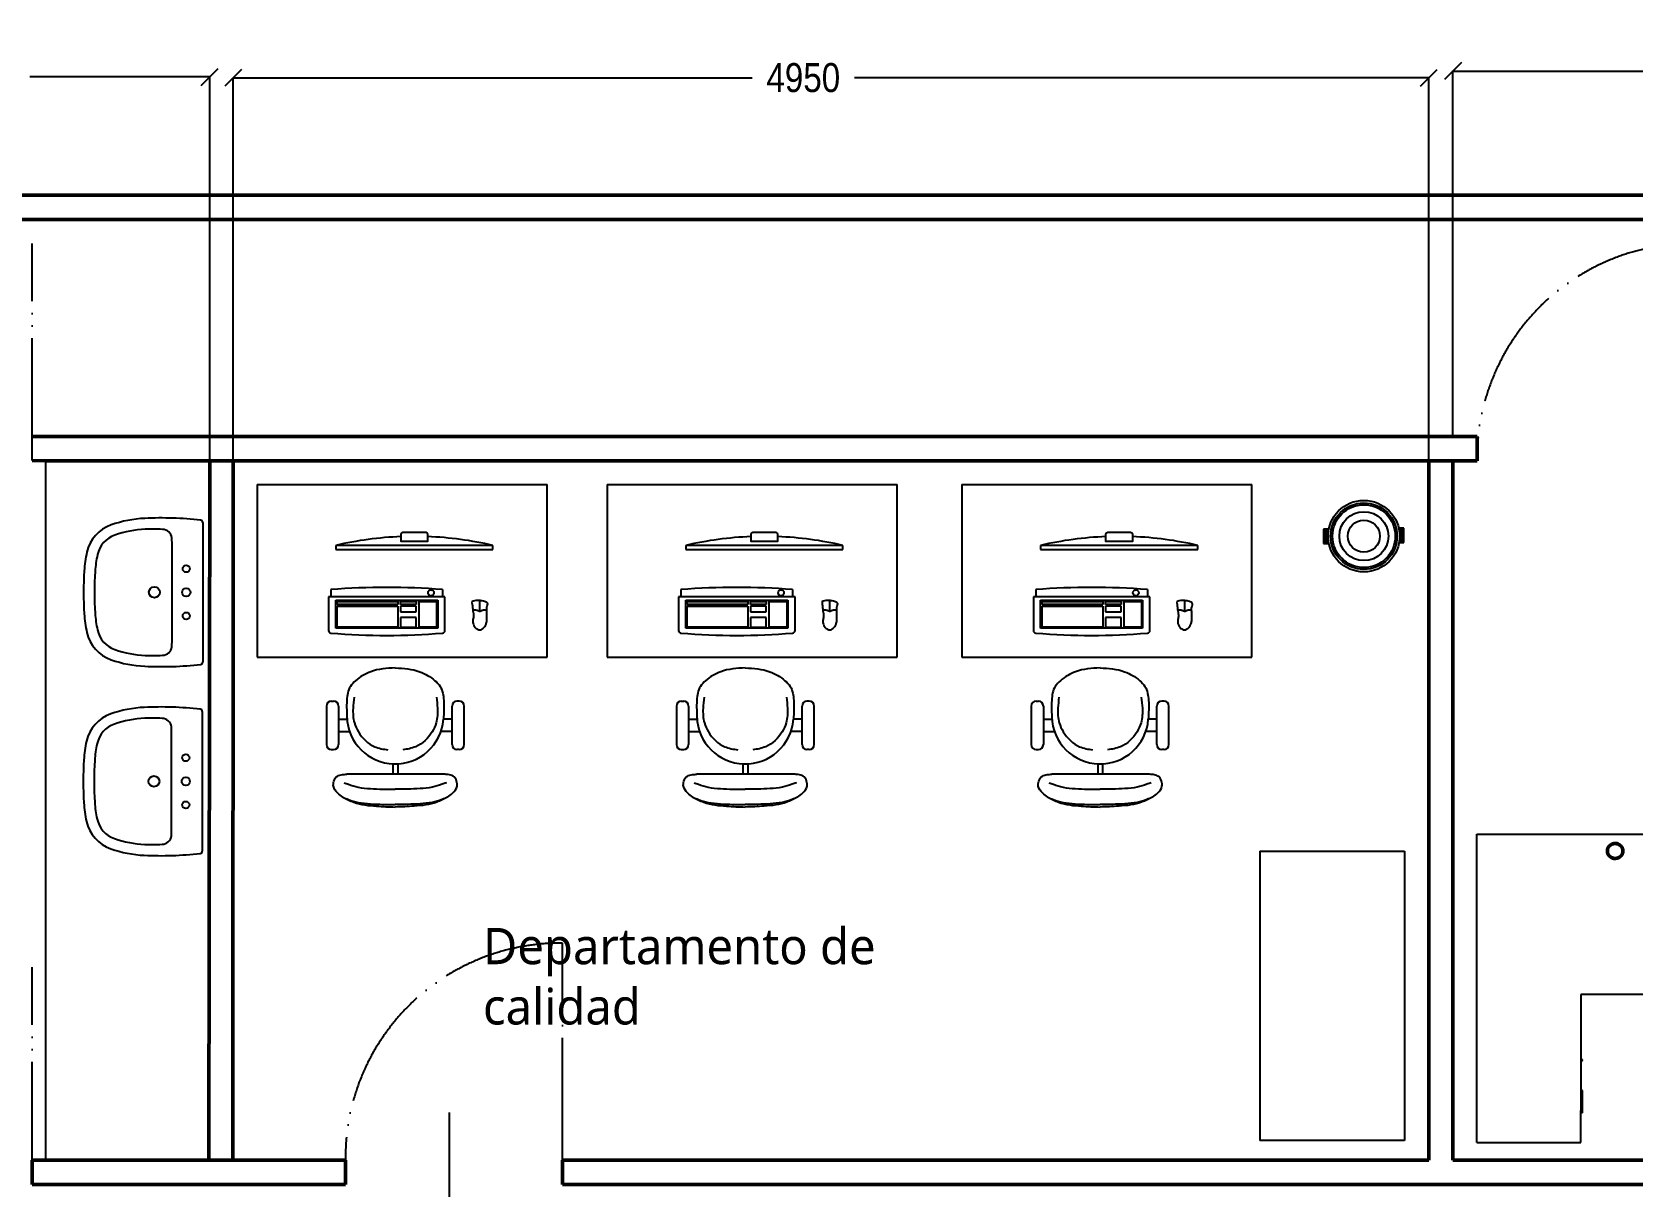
# Model space of a CAD drawing. Header units: millimetres. Extents: x 44692 to 100156, y -26273 to 14445.
# Drawn here: x 57370 to 64003, y -3963 to 824 of the extents above; entities that cross this region are included whole.
import ezdxf

# ---------------------------------------------------------------- set-up
doc = ezdxf.new("R2010")
doc.units = ezdxf.units.MM
doc.header["$LTSCALE"] = 100
doc.linetypes.add('DIVIDEX2', pattern=[6.604, 5.08, -0.508, 0, -0.508, 0, -0.508])
for name, color, linetype in [('Cotas secundarias', 41, 'Continuous'), ('Muebles', 112, 'Continuous'), ('Puertas', 43, 'DIVIDEX2'), ('rotulo', 211, 'Continuous')]:
    doc.layers.add(name, color=color, linetype=linetype)
doc.layers.add('Flujo calidad', color=7, linetype='Continuous', true_color=0xf01919)
doc.layers.add('Paredes', color=7, linetype='Continuous', lineweight=50)
doc.styles.add('OpenSans', font='OpenSans-Regular.ttf')
doc.styles.add('OpenSansCondensed-Light', font='OpenSansCondensed-Light.ttf')
doc.dimstyles.new('Cotas Mateo', dxfattribs={"dimtxt": 120, "dimasz": 70, "dimexe": 0.375, "dimexo": 0.125, "dimgap": 0.1, "dimtad": 1, "dimdec": 0, "dimzin": 12, "dimdsep": 46, "dimtxsty": 'OpenSansCondensed-Light', "dimblk": 'OBLIQUE', "dimcen": 2.5, "dimazin": 3, "dimtfac": 0.5, "dimtdec": 0, "dimtmove": 2, "dimatfit": 3, "dimarcsym": 0})
doc.dimstyles.new('Cotas Mateo 2', dxfattribs={"dimtxt": 300, "dimasz": 100, "dimexe": 0.375, "dimexo": 0.125, "dimgap": 0.1, "dimtad": 1, "dimzin": 12, "dimdsep": 46, "dimtxsty": 'OpenSansCondensed-Light', "dimblk": 'OBLIQUE', "dimcen": 2.5, "dimazin": 3, "dimtfac": 0.5, "dimtmove": 2, "dimatfit": 3, "dimarcsym": 0})

# ---------------------------------------------------------------- blocks, each defined once
blk = doc.blocks.new('_OBLIQUE')
at = {"color": 0, "linetype": 'ByBlock'}
blk.add_line((-0.5, -0.5), (0.5, 0.5), dxfattribs=at)
blk = doc.blocks.new('*D63')
at = {"layer": 'Cotas secundarias', "color": 0, "lineweight": -2, "transparency": 16777216}
for p, q in [((51869.6, 147.7), (51869.6, 1282.1)), ((51869.6, 1281.8), (62164.5, 1281.8)), ((72965.5, 1281.8), (63450.4, 1281.8)), ((72965.5, 147.7), (72965.5, 1282.1))]:
    blk.add_line(p, q, dxfattribs=at)
at = {"layer": 'Defpoints', "color": 0, "transparency": 16777216}
for p in [(72965.5, 1281.8), (51869.6, 147.6), (72965.5, 147.6)]:
    blk.add_point(p, dxfattribs=at)
at = {"layer": 'Cotas secundarias', "color": 0, "lineweight": -2, "transparency": 16777216, "xscale": 100, "yscale": 100, "zscale": 100, "rotation": 180}
blk.add_blockref('_OBLIQUE', (51869.6, 1281.8), dxfattribs=at)
at = {"layer": 'Cotas secundarias', "color": 0, "lineweight": -2, "transparency": 16777216, "xscale": 100, "yscale": 100, "zscale": 100}
blk.add_blockref('_OBLIQUE', (72965.5, 1281.8), dxfattribs=at)
at = {"layer": 'Cotas secundarias', "color": 0, "transparency": 16777216, "insert": (62807.4, 1281.8), "char_height": 300, "attachment_point": 5, "style": 'OpenSansCondensed-Light'}
blk.add_mtext('21065', dxfattribs=at)
blk = doc.blocks.new('*D65')
at = {"layer": 'Cotas secundarias', "color": 0, "lineweight": -2, "transparency": 16777216}
for p, q in [((63257.1, -852.3), (63257.1, 662.9)), ((63257.1, 662.5), (65682.6, 662.5)), ((68240.2, 662.5), (66105.6, 662.5)), ((68240.2, -852.3), (68240.2, 662.9))]:
    blk.add_line(p, q, dxfattribs=at)
at = {"layer": 'Defpoints', "color": 0, "transparency": 16777216}
for p in [(63257.1, 662.5), (63257.1, -852.4), (68240.2, -852.4)]:
    blk.add_point(p, dxfattribs=at)
at = {"layer": 'Cotas secundarias', "color": 0, "lineweight": -2, "transparency": 16777216, "xscale": 70, "yscale": 70, "zscale": 70, "rotation": 180}
blk.add_blockref('_OBLIQUE', (63257.1, 662.5), dxfattribs=at)
at = {"layer": 'Cotas secundarias', "color": 0, "lineweight": -2, "transparency": 16777216, "xscale": 70, "yscale": 70, "zscale": 70}
blk.add_blockref('_OBLIQUE', (68240.2, 662.5), dxfattribs=at)
at = {"layer": 'Cotas secundarias', "color": 0, "transparency": 16777216, "insert": (65894.1, 662.5), "char_height": 120, "attachment_point": 5, "style": 'OpenSansCondensed-Light'}
blk.add_mtext('4950', dxfattribs=at)
blk = doc.blocks.new('*D66')
at = {"layer": 'Cotas secundarias', "color": 0, "lineweight": -2, "transparency": 16777216}
for p, q in [((58203.1, -952.7), (58203.1, 635)), ((58203.1, 634.6), (60353.8, 634.6)), ((63157.1, 634.6), (60776.8, 634.6)), ((63157.1, -952.7), (63157.1, 635))]:
    blk.add_line(p, q, dxfattribs=at)
at = {"layer": 'Defpoints', "color": 0, "transparency": 16777216}
for p in [(63157.1, 634.6), (58203.1, -952.8), (63157.1, -952.8)]:
    blk.add_point(p, dxfattribs=at)
at = {"layer": 'Cotas secundarias', "color": 0, "lineweight": -2, "transparency": 16777216, "xscale": 70, "yscale": 70, "zscale": 70, "rotation": 180}
blk.add_blockref('_OBLIQUE', (58203.1, 634.6), dxfattribs=at)
at = {"layer": 'Cotas secundarias', "color": 0, "lineweight": -2, "transparency": 16777216, "xscale": 70, "yscale": 70, "zscale": 70}
blk.add_blockref('_OBLIQUE', (63157.1, 634.6), dxfattribs=at)
at = {"layer": 'Cotas secundarias', "color": 0, "transparency": 16777216, "insert": (60565.3, 634.6), "char_height": 120, "attachment_point": 5, "style": 'OpenSansCondensed-Light'}
blk.add_mtext('4950', dxfattribs=at)
blk = doc.blocks.new('*D67')
at = {"layer": 'Cotas secundarias', "color": 0, "lineweight": -2, "transparency": 16777216}
for p, q in [((56269.6, -952.6), (56269.6, 638.5)), ((56269.6, 638.1), (56960, 638.1)), ((58106.1, 638.1), (57360.2, 638.1)), ((58106.1, -952.6), (58106.1, 638.5))]:
    blk.add_line(p, q, dxfattribs=at)
at = {"layer": 'Defpoints', "color": 0, "transparency": 16777216}
for p in [(56269.6, 638.1), (56269.6, -952.7), (58106.1, -952.7)]:
    blk.add_point(p, dxfattribs=at)
at = {"layer": 'Cotas secundarias', "color": 0, "lineweight": -2, "transparency": 16777216, "xscale": 70, "yscale": 70, "zscale": 70, "rotation": 180}
blk.add_blockref('_OBLIQUE', (56269.6, 638.1), dxfattribs=at)
at = {"layer": 'Cotas secundarias', "color": 0, "lineweight": -2, "transparency": 16777216, "xscale": 70, "yscale": 70, "zscale": 70}
blk.add_blockref('_OBLIQUE', (58106.1, 638.1), dxfattribs=at)
at = {"layer": 'Cotas secundarias', "color": 0, "transparency": 16777216, "insert": (57160.1, 638.1), "char_height": 120, "attachment_point": 5, "style": 'OpenSansCondensed-Light'}
blk.add_mtext('1840', dxfattribs=at)

msp = doc.modelspace()

# ---------------------------------------------------------------- linework, layer by layer
msp.add_line((58203.215, -952.79), (58203.138, -952.79))
at = {"layer": 'Flujo calidad'}
msp.add_line((59098.703, -3655.216), (59098.703, -4369.534), dxfattribs=at)
at = {"layer": 'Muebles'}
for p, q in [((57425.196, -952.445), (57425.196, -3852.442)), ((58302.08, -1050.939), (58302.08, -1767.596)), ((58302.08, -1050.939), (59503.663, -1050.939)), ((59503.663, -1767.596), (59503.663, -1050.939)), ((59752.33, -1050.939), (59752.33, -1767.596)), ((59752.33, -1050.939), (60953.913, -1050.939)), ((60953.913, -1767.596), (60953.913, -1050.939)), ((61222.696, -1050.939), (61222.696, -1767.596)), ((61222.696, -1050.939), (62424.279, -1050.939)), ((62424.279, -1767.596), (62424.279, -1050.939)), ((58076.934, -1208.94), (58076.934, -1787.695)), ((62721.205, -1236.672), (62721.917, -1236.238)), ((62742.706, -1236.672), (62721.205, -1236.672)), ((62721.205, -1236.672), (62721.205, -1237.66)), ((62721.205, -1237.66), (62721.205, -1294.54)), ((62721.205, -1237.66), (62722.627, -1237.66)), ((62742.793, -1236.238), (62721.917, -1236.238)), ((62722.627, -1294.54), (62722.627, -1237.66)), ((62729.737, -1237.66), (62722.627, -1237.66)), ((62729.737, -1294.54), (62729.737, -1237.66)), ((62731.159, -1237.66), (62729.737, -1237.66)), ((62731.159, -1237.66), (62731.159, -1294.54)), ((62742.514, -1237.66), (62731.159, -1237.66)), ((63052.9, -1232.259), (63032.672, -1232.259)), ((63053.612, -1232.693), (63032.771, -1232.693)), ((63032.992, -1233.681), (63043.658, -1233.681)), ((63043.658, -1290.561), (63043.658, -1233.681)), ((63045.08, -1233.681), (63043.658, -1233.681)), ((63045.08, -1233.681), (63045.08, -1290.561)), ((63045.08, -1233.681), (63052.19, -1233.681)), ((63052.19, -1233.681), (63052.19, -1290.561)), ((63053.612, -1233.681), (63052.19, -1233.681)), ((63053.612, -1232.693), (63052.9, -1232.259)), ((63053.612, -1233.681), (63053.612, -1232.693)), ((63053.612, -1290.561), (63053.612, -1233.681)), ((57949.877, -1700.172), (57949.877, -1296.463)), ((58627.954, -1303.994), (58627.954, -1320.181)), ((59279.268, -1303.994), (58627.954, -1303.994)), ((58627.954, -1320.181), (59279.268, -1320.181)), ((59279.268, -1320.181), (59279.268, -1303.994)), ((60078.205, -1303.994), (60078.205, -1320.181)), ((60729.518, -1303.994), (60078.205, -1303.994)), ((60078.205, -1320.181), (60729.518, -1320.181)), ((60729.518, -1320.181), (60729.518, -1303.994)), ((61548.57, -1303.994), (61548.57, -1320.181)), ((62199.884, -1303.994), (61548.57, -1303.994)), ((61548.57, -1320.181), (62199.884, -1320.181)), ((62199.884, -1320.181), (62199.884, -1303.994)), ((62721.205, -1294.54), (62721.205, -1295.528)), ((62721.205, -1294.54), (62722.627, -1294.54)), ((62721.205, -1295.528), (62721.917, -1295.962)), ((62721.205, -1295.528), (62742.957, -1295.528)), ((62721.917, -1295.962), (62743.048, -1295.962)), ((62729.737, -1294.54), (62722.627, -1294.54)), ((62729.737, -1294.54), (62731.159, -1294.54)), ((62742.756, -1294.54), (62731.159, -1294.54)), ((63034.054, -1291.983), (63052.9, -1291.983)), ((63034.132, -1291.549), (63053.612, -1291.549)), ((63034.305, -1290.561), (63045.08, -1290.561)), ((63043.658, -1290.561), (63045.08, -1290.561)), ((63045.08, -1290.561), (63052.19, -1290.561)), ((63052.19, -1290.561), (63053.612, -1290.561)), ((63053.612, -1291.549), (63052.9, -1291.983)), ((63053.612, -1291.549), (63053.612, -1290.561)), ((58598.113, -1516.974), (58598.113, -1656.926)), ((59080.749, -1516.974), (58598.113, -1516.974)), ((58608.126, -1486.934), (58608.126, -1516.974)), ((59070.736, -1486.934), (59070.736, -1516.974)), ((59080.749, -1656.926), (59080.749, -1516.974)), ((60048.364, -1516.974), (60048.364, -1656.926)), ((60531, -1516.974), (60048.364, -1516.974)), ((60058.377, -1486.934), (60058.377, -1516.974)), ((60520.986, -1486.934), (60520.986, -1516.974)), ((60531, -1656.926), (60531, -1516.974)), ((61518.729, -1516.974), (61518.729, -1656.926)), ((62001.365, -1516.974), (61518.729, -1516.974)), ((61528.742, -1486.934), (61528.742, -1516.974)), ((61991.352, -1486.934), (61991.352, -1516.974)), ((62001.365, -1656.926), (62001.365, -1516.974)), ((58628.153, -1646.913), (58628.153, -1530.978)), ((58628.153, -1530.978), (59050.709, -1530.978)), ((58633.802, -1548.53), (58633.802, -1535.821)), ((58633.802, -1535.821), (58885.8, -1535.821)), ((58885.8, -1548.53), (58633.802, -1548.53)), ((58633.802, -1643.01), (58633.802, -1555.848)), ((58633.802, -1555.848), (58885.8, -1555.848)), ((58885.8, -1535.821), (58885.8, -1548.53)), ((58885.8, -1555.848), (58885.8, -1643.01)), ((58896.633, -1548.53), (58896.633, -1535.821)), ((58896.633, -1535.821), (58961.717, -1535.821)), ((58961.717, -1548.53), (58896.633, -1548.53)), ((58896.633, -1555.848), (58896.633, -1579.306)), ((58961.717, -1555.848), (58896.633, -1555.848)), ((58896.633, -1579.306), (58961.717, -1579.306)), ((58961.717, -1535.821), (58961.717, -1548.53)), ((58961.717, -1579.306), (58961.717, -1555.848)), ((58974.195, -1643.01), (58974.195, -1535.821)), ((58974.195, -1535.821), (59046.207, -1535.821)), ((59046.207, -1535.821), (59046.207, -1643.01)), ((59050.709, -1530.978), (59050.709, -1646.913)), ((59224.021, -1532.855), (59224.021, -1577.7)), ((60078.403, -1646.913), (60078.403, -1530.978)), ((60078.403, -1530.978), (60500.96, -1530.978)), ((60084.053, -1548.53), (60084.053, -1535.821)), ((60084.053, -1535.821), (60336.05, -1535.821)), ((60336.05, -1548.53), (60084.053, -1548.53)), ((60084.053, -1643.01), (60084.053, -1555.848)), ((60084.053, -1555.848), (60336.05, -1555.848)), ((60336.05, -1535.821), (60336.05, -1548.53)), ((60336.05, -1555.848), (60336.05, -1643.01)), ((60346.883, -1548.53), (60346.883, -1535.821)), ((60346.883, -1535.821), (60411.968, -1535.821)), ((60411.968, -1548.53), (60346.883, -1548.53)), ((60346.883, -1555.848), (60346.883, -1579.306)), ((60411.968, -1555.848), (60346.883, -1555.848)), ((60346.883, -1579.306), (60411.968, -1579.306)), ((60411.968, -1535.821), (60411.968, -1548.53)), ((60411.968, -1579.306), (60411.968, -1555.848)), ((60424.445, -1643.01), (60424.445, -1535.821)), ((60424.445, -1535.821), (60496.457, -1535.821)), ((60496.457, -1535.821), (60496.457, -1643.01)), ((60500.96, -1530.978), (60500.96, -1646.913)), ((60674.271, -1532.855), (60674.271, -1577.7)), ((61548.769, -1646.913), (61548.769, -1530.978)), ((61548.769, -1530.978), (61971.326, -1530.978)), ((61554.418, -1548.53), (61554.418, -1535.821)), ((61554.418, -1535.821), (61806.416, -1535.821)), ((61806.416, -1548.53), (61554.418, -1548.53)), ((61554.418, -1643.01), (61554.418, -1555.848)), ((61554.418, -1555.848), (61806.416, -1555.848)), ((61806.416, -1535.821), (61806.416, -1548.53)), ((61806.416, -1555.848), (61806.416, -1643.01)), ((61817.249, -1548.53), (61817.249, -1535.821)), ((61817.249, -1535.821), (61882.333, -1535.821)), ((61882.333, -1548.53), (61817.249, -1548.53)), ((61817.249, -1555.848), (61817.249, -1579.306)), ((61882.333, -1555.848), (61817.249, -1555.848)), ((61817.249, -1579.306), (61882.333, -1579.306)), ((61882.333, -1535.821), (61882.333, -1548.53)), ((61882.333, -1579.306), (61882.333, -1555.848)), ((61894.811, -1643.01), (61894.811, -1535.821)), ((61894.811, -1535.821), (61966.823, -1535.821)), ((61966.823, -1535.821), (61966.823, -1643.01)), ((61971.326, -1530.978), (61971.326, -1646.913)), ((62144.637, -1532.855), (62144.637, -1577.7)), ((59050.709, -1646.913), (58628.153, -1646.913)), ((58885.8, -1643.01), (58633.802, -1643.01)), ((58896.633, -1602.972), (58896.633, -1643.01)), ((58961.717, -1602.972), (58896.633, -1602.972)), ((58896.633, -1643.01), (58961.717, -1643.01)), ((58961.717, -1643.01), (58961.717, -1602.972)), ((59046.207, -1643.01), (58974.195, -1643.01)), ((60500.96, -1646.913), (60078.403, -1646.913)), ((60336.05, -1643.01), (60084.053, -1643.01)), ((60346.883, -1602.972), (60346.883, -1643.01)), ((60411.968, -1602.972), (60346.883, -1602.972)), ((60346.883, -1643.01), (60411.968, -1643.01)), ((60411.968, -1643.01), (60411.968, -1602.972)), ((60496.457, -1643.01), (60424.445, -1643.01)), ((61971.326, -1646.913), (61548.769, -1646.913)), ((61806.416, -1643.01), (61554.418, -1643.01)), ((61817.249, -1602.972), (61817.249, -1643.01)), ((61882.333, -1602.972), (61817.249, -1602.972)), ((61817.249, -1643.01), (61882.333, -1643.01)), ((61882.333, -1643.01), (61882.333, -1602.972)), ((61966.823, -1643.01), (61894.811, -1643.01)), ((58302.08, -1767.596), (59503.663, -1767.596)), ((59752.33, -1767.596), (60953.913, -1767.596)), ((61222.696, -1767.596), (62424.279, -1767.596)), ((58589.371, -1969.535), (58589.371, -2129.746)), ((58609.398, -1949.509), (58619.411, -1949.509)), ((58639.437, -1969.535), (58639.437, -2129.746)), ((59109.802, -2129.746), (59109.802, -1969.535)), ((59139.842, -1949.509), (59129.829, -1949.509)), ((59159.868, -2129.746), (59159.868, -1969.535)), ((60039.622, -1969.535), (60039.622, -2129.746)), ((60059.648, -1949.509), (60069.661, -1949.509)), ((60089.688, -1969.535), (60089.688, -2129.746)), ((60560.053, -2129.746), (60560.053, -1969.535)), ((60590.093, -1949.509), (60580.079, -1949.509)), ((60610.119, -2129.746), (60610.119, -1969.535)), ((61509.987, -1969.535), (61509.987, -2129.746)), ((61530.014, -1949.509), (61540.027, -1949.509)), ((61560.053, -1969.535), (61560.053, -2129.746)), ((62030.419, -2129.746), (62030.419, -1969.535)), ((62060.458, -1949.509), (62050.445, -1949.509)), ((62080.484, -2129.746), (62080.484, -1969.535)), ((58075.18, -1992.435), (58075.18, -2571.191)), ((58639.437, -2024.608), (58674.93, -2024.608)), ((59109.802, -2024.608), (59074.31, -2024.608)), ((60089.688, -2024.608), (60125.18, -2024.608)), ((60560.053, -2024.608), (60524.561, -2024.608)), ((61560.053, -2024.608), (61595.546, -2024.608)), ((62030.419, -2024.608), (61994.926, -2024.608)), ((57948.124, -2483.667), (57948.124, -2079.959)), ((58639.437, -2074.674), (58685.272, -2074.674)), ((59109.802, -2074.674), (59063.968, -2074.674)), ((60089.688, -2074.674), (60135.522, -2074.674)), ((60560.053, -2074.674), (60514.218, -2074.674)), ((61560.053, -2074.674), (61605.888, -2074.674)), ((62030.419, -2074.674), (61984.584, -2074.674)), ((58609.398, -2149.773), (58619.411, -2149.773)), ((59139.842, -2149.773), (59129.829, -2149.773)), ((60059.648, -2149.773), (60069.661, -2149.773)), ((60590.093, -2149.773), (60580.079, -2149.773)), ((61530.014, -2149.773), (61540.027, -2149.773)), ((62060.458, -2149.773), (62050.445, -2149.773)), ((59074.884, -2252.134), (58674.356, -2252.134)), ((58864.607, -2209.473), (58864.607, -2252.134)), ((58884.633, -2209.473), (58884.633, -2252.134)), ((60525.134, -2252.134), (60124.607, -2252.134)), ((60314.857, -2209.473), (60314.857, -2252.134)), ((60334.884, -2209.473), (60334.884, -2252.134)), ((61995.5, -2252.134), (61594.972, -2252.134)), ((61785.223, -2209.473), (61785.223, -2252.134)), ((61805.249, -2209.473), (61805.249, -2252.134)), ((63355.729, -2500.862), (64745.29, -2500.862)), ((63355.729, -3779.114), (63355.729, -2500.862)), ((62457.067, -2571.036), (62457.067, -3771.036)), ((62457.067, -2571.036), (63057.067, -2571.036)), ((63057.067, -2571.036), (63057.067, -3771.036)), ((64068.3, -3165.899), (63787.571, -3165.899)), ((63787.571, -3165.899), (63787.571, -3435.601)), ((63787.571, -3435.601), (63789.678, -3435.601)), ((63787.571, -3435.601), (63787.571, -3439.056)), ((63787.571, -3439.056), (63789.14, -3439.056)), ((63787.571, -3439.056), (63787.571, -3571.91)), ((63788.842, -3437.038), (63788.754, -3437.709)), ((63788.754, -3437.709), (63788.842, -3438.379)), ((63789.101, -3436.413), (63788.842, -3437.038)), ((63788.842, -3438.379), (63789.101, -3439.004)), ((63789.512, -3435.876), (63789.101, -3436.413)), ((63789.101, -3439.004), (63789.14, -3439.056)), ((63789.14, -3439.056), (63789.512, -3439.541)), ((63789.678, -3435.749), (63789.512, -3435.876)), ((63789.512, -3439.541), (63790.049, -3439.953)), ((63790.049, -3435.465), (63789.678, -3435.749)), ((63789.678, -3435.601), (63789.678, -3435.749)), ((63790.674, -3435.206), (63790.049, -3435.465)), ((63790.049, -3439.953), (63790.674, -3440.211)), ((63791.345, -3435.118), (63790.674, -3435.206)), ((63790.674, -3440.211), (63791.345, -3440.3)), ((63792.015, -3435.206), (63791.345, -3435.118)), ((63791.345, -3440.3), (63792.015, -3440.211)), ((63792.64, -3435.465), (63792.015, -3435.206)), ((63792.015, -3440.211), (63792.64, -3439.953)), ((63793.177, -3435.876), (63792.64, -3435.465)), ((63792.64, -3439.953), (63793.177, -3439.541)), ((63793.588, -3436.413), (63793.177, -3435.876)), ((63793.177, -3439.541), (63793.588, -3439.004)), ((63793.847, -3437.038), (63793.588, -3436.413)), ((63793.588, -3439.004), (63793.847, -3438.379)), ((63793.936, -3437.709), (63793.847, -3437.038)), ((63793.847, -3438.379), (63793.936, -3437.709)), ((63787.571, -3571.91), (63788.754, -3571.91)), ((63787.571, -3571.91), (63787.571, -3575.365)), ((63787.571, -3575.365), (63788.754, -3575.365)), ((63787.571, -3575.365), (63787.571, -3643.534)), ((63788.754, -3571.91), (63788.754, -3563.526)), ((63793.936, -3563.526), (63788.754, -3563.526)), ((63788.754, -3571.969), (63788.754, -3571.91)), ((63788.754, -3571.91), (63789.101, -3571.91)), ((63788.754, -3575.365), (63788.754, -3575.306)), ((63788.754, -3575.365), (63789.101, -3575.365)), ((63788.754, -3643.534), (63788.754, -3575.365)), ((63789.678, -3572.976), (63789.678, -3574.3)), ((63793.936, -3655.94), (63793.936, -3563.526)), ((63787.571, -3643.534), (63788.754, -3643.534)), ((63787.571, -3643.534), (63787.571, -3646.988)), ((63787.571, -3646.988), (63788.754, -3646.988)), ((63787.571, -3779.114), (63787.571, -3646.988)), ((63788.754, -3643.765), (63788.754, -3643.534)), ((63788.754, -3643.534), (63789.101, -3643.534)), ((63788.754, -3655.94), (63788.754, -3646.988)), ((63788.754, -3646.988), (63789.101, -3646.988)), ((63789.678, -3644.599), (63789.678, -3645.923)), ((63793.936, -3655.94), (63788.754, -3655.94)), ((63057.067, -3771.036), (62457.067, -3771.036)), ((63355.729, -3779.114), (63787.571, -3779.114))]:
    msp.add_line(p, q, dxfattribs=at)
for points in [[(58906.461, -1249.632), (59000.761, -1249.632, -0.41421356), (59008.394, -1257.266), (59008.394, -1287.915), (58898.828, -1287.915), (58898.828, -1257.266, -0.41421356)], [(60356.711, -1249.632), (60451.012, -1249.632, -0.41421356), (60458.645, -1257.266), (60458.645, -1287.915), (60349.078, -1287.915), (60349.078, -1257.266, -0.41421356)], [(61827.077, -1249.632), (61921.377, -1249.632, -0.41421356), (61929.01, -1257.266), (61929.01, -1287.915), (61819.444, -1287.915), (61819.444, -1257.266, -0.41421356)]]:
    msp.add_lwpolyline(points, format="xyb", close=True, dxfattribs=at)
for points in [[(63921.128, -2605.024), (63918.104, -2603.831), (63915.493, -2602.685), (63913.246, -2601.583), (63911.319, -2600.519), (63909.663, -2599.488), (63908.232, -2598.486), (63906.979, -2597.508), (63905.857, -2596.549), (63904.826, -2595.605), (63903.874, -2594.671), (63902.993, -2593.743), (63902.176, -2592.817), (63901.418, -2591.888), (63900.712, -2590.951), (63900.05, -2590.004), (63899.428, -2589.041), (63898.838, -2588.058), (63898.281, -2587.057), (63897.757, -2586.039), (63897.267, -2585.003), (63896.81, -2583.952), (63896.388, -2582.887), (63896.001, -2581.809), (63895.65, -2580.719), (63895.335, -2579.617), (63895.056, -2578.506), (63894.813, -2577.387), (63894.607, -2576.26), (63894.438, -2575.127), (63894.307, -2573.989), (63894.212, -2572.847), (63894.155, -2571.703), (63894.135, -2570.557), (63894.154, -2569.412), (63894.209, -2568.268), (63894.302, -2567.126), (63894.432, -2565.987), (63894.599, -2564.854), (63894.803, -2563.727), (63895.044, -2562.607), (63895.322, -2561.495), (63895.636, -2560.394), (63895.986, -2559.303), (63896.371, -2558.224), (63896.791, -2557.158), (63897.246, -2556.107), (63897.735, -2555.071), (63898.258, -2554.051), (63898.813, -2553.05), (63899.402, -2552.067), (63900.022, -2551.103), (63900.673, -2550.161), (63901.355, -2549.24), (63902.067, -2548.342), (63902.807, -2547.468), (63903.576, -2546.619), (63904.372, -2545.795), (63905.195, -2544.998), (63906.043, -2544.228), (63906.916, -2543.486), (63907.813, -2542.773), (63908.732, -2542.09), (63909.674, -2541.438), (63910.636, -2540.816), (63911.62, -2540.226), (63912.631, -2539.667), (63913.678, -2539.139), (63914.768, -2538.639), (63915.91, -2538.168), (63917.11, -2537.723), (63918.377, -2537.305), (63919.718, -2536.912), (63921.147, -2536.547), (63922.703, -2536.221), (63924.43, -2535.953), (63926.37, -2535.759), (63928.57, -2535.654), (63931.072, -2535.655), (63933.921, -2535.778), (63937.161, -2536.041)], [(63937.161, -2536.041), (63940.184, -2537.234), (63942.796, -2538.38), (63945.042, -2539.482), (63946.97, -2540.546), (63948.626, -2541.577), (63950.057, -2542.579), (63951.31, -2543.557), (63952.431, -2544.516), (63953.462, -2545.46), (63954.414, -2546.394), (63955.296, -2547.322), (63956.112, -2548.248), (63956.87, -2549.177), (63957.577, -2550.114), (63958.238, -2551.061), (63958.861, -2552.024), (63959.45, -2553.007), (63960.007, -2554.008), (63960.531, -2555.026), (63961.022, -2556.062), (63961.478, -2557.113), (63961.9, -2558.178), (63962.287, -2559.256), (63962.638, -2560.346), (63962.954, -2561.448), (63963.233, -2562.559), (63963.475, -2563.678), (63963.681, -2564.805), (63963.85, -2565.938), (63963.982, -2567.076), (63964.076, -2568.218), (63964.133, -2569.362), (63964.153, -2570.508), (63964.135, -2571.653), (63964.079, -2572.797), (63963.986, -2573.939), (63963.856, -2575.078), (63963.689, -2576.211), (63963.485, -2577.338), (63963.244, -2578.458), (63962.966, -2579.57), (63962.653, -2580.671), (63962.303, -2581.762), (63961.917, -2582.841), (63961.497, -2583.907), (63961.042, -2584.958), (63960.554, -2585.994), (63960.031, -2587.014), (63959.475, -2588.015), (63958.887, -2588.998), (63958.266, -2589.962), (63957.615, -2590.904), (63956.933, -2591.825), (63956.222, -2592.723), (63955.481, -2593.597), (63954.713, -2594.446), (63953.917, -2595.27), (63953.094, -2596.067), (63952.245, -2596.837), (63951.372, -2597.579), (63950.476, -2598.292), (63949.556, -2598.975), (63948.615, -2599.627), (63947.652, -2600.249), (63946.669, -2600.839), (63945.657, -2601.398), (63944.61, -2601.926), (63943.52, -2602.426), (63942.379, -2602.897), (63941.178, -2603.342), (63939.912, -2603.76), (63938.57, -2604.153), (63937.141, -2604.518), (63935.585, -2604.844), (63933.859, -2605.112), (63931.918, -2605.306), (63929.719, -2605.411), (63927.216, -2605.41), (63924.367, -2605.287), (63921.128, -2605.024)]]:
    msp.add_lwpolyline(points, dxfattribs=at)
msp.add_lwpolyline([(63928.205, -2542.457), (63929.124, -2542.442), (63930.043, -2542.456), (63930.962, -2542.501), (63931.878, -2542.575), (63932.791, -2542.68), (63933.7, -2542.814), (63934.605, -2542.978), (63935.504, -2543.171), (63936.395, -2543.394), (63937.279, -2543.646), (63938.155, -2543.926), (63939.021, -2544.235), (63939.876, -2544.573), (63940.719, -2544.938), (63941.551, -2545.33), (63942.369, -2545.749), (63943.172, -2546.195), (63943.961, -2546.667), (63944.734, -2547.165), (63945.49, -2547.688), (63946.229, -2548.235), (63946.949, -2548.806), (63947.651, -2549.4), (63948.332, -2550.016), (63948.993, -2550.655), (63949.633, -2551.315), (63950.251, -2551.996), (63950.846, -2552.697), (63951.418, -2553.416), (63951.966, -2554.154), (63952.49, -2554.91), (63952.989, -2555.682), (63953.462, -2556.47), (63953.909, -2557.273), (63954.329, -2558.091), (63954.723, -2558.921), (63955.089, -2559.764), (63955.427, -2560.619), (63955.738, -2561.484), (63956.02, -2562.359), (63956.273, -2563.243), (63956.496, -2564.134), (63956.691, -2565.033), (63956.856, -2565.937), (63956.992, -2566.846), (63957.098, -2567.759), (63957.174, -2568.675), (63957.219, -2569.594), (63957.235, -2570.513), (63957.22, -2571.432), (63957.176, -2572.35), (63957.101, -2573.266), (63956.997, -2574.179), (63956.863, -2575.089), (63956.699, -2575.993), (63956.506, -2576.892), (63956.283, -2577.784), (63956.031, -2578.668), (63955.75, -2579.543), (63955.441, -2580.409), (63955.104, -2581.264), (63954.739, -2582.108), (63954.347, -2582.939), (63953.927, -2583.757), (63953.481, -2584.561), (63953.009, -2585.349), (63952.512, -2586.122), (63951.989, -2586.878), (63951.442, -2587.617), (63950.871, -2588.338), (63950.277, -2589.039), (63949.66, -2589.721), (63949.021, -2590.382), (63948.361, -2591.021), (63947.68, -2591.639), (63946.98, -2592.234), (63946.26, -2592.806), (63945.522, -2593.354), (63944.767, -2593.878), (63943.995, -2594.377), (63943.207, -2594.85), (63942.404, -2595.297), (63941.586, -2595.717), (63940.755, -2596.111), (63939.912, -2596.477), (63939.058, -2596.816), (63938.192, -2597.126), (63937.318, -2597.408), (63936.434, -2597.661), (63935.542, -2597.885), (63934.644, -2598.079), (63933.74, -2598.245), (63932.83, -2598.38), (63931.917, -2598.486), (63931.001, -2598.562), (63930.083, -2598.608), (63929.164, -2598.623), (63928.245, -2598.609), (63927.327, -2598.564), (63926.411, -2598.49), (63925.497, -2598.385), (63924.588, -2598.251), (63923.683, -2598.087), (63922.785, -2597.894), (63921.893, -2597.671), (63921.009, -2597.419), (63920.134, -2597.139), (63919.268, -2596.83), (63918.413, -2596.492), (63917.569, -2596.127), (63916.738, -2595.735), (63915.92, -2595.316), (63915.116, -2594.87), (63914.327, -2594.398), (63913.554, -2593.9), (63912.798, -2593.377), (63912.06, -2592.83), (63911.339, -2592.259), (63910.638, -2591.665), (63909.956, -2591.049), (63909.295, -2590.41), (63908.655, -2589.75), (63908.038, -2589.069), (63907.443, -2588.368), (63906.871, -2587.649), (63906.322, -2586.911), (63905.799, -2586.155), (63905.3, -2585.383), (63904.827, -2584.595), (63904.38, -2583.792), (63903.959, -2582.974), (63903.566, -2582.144), (63903.2, -2581.301), (63902.861, -2580.446), (63902.551, -2579.581), (63902.269, -2578.706), (63902.016, -2577.822), (63901.792, -2576.931), (63901.597, -2576.032), (63901.432, -2575.128), (63901.297, -2574.219), (63901.191, -2573.306), (63901.115, -2572.389), (63901.069, -2571.471), (63901.053, -2570.552), (63901.068, -2569.633), (63901.113, -2568.715), (63901.187, -2567.799), (63901.291, -2566.886), (63901.426, -2565.976), (63901.589, -2565.072), (63901.783, -2564.173), (63902.006, -2563.281), (63902.257, -2562.397), (63902.538, -2561.522), (63902.847, -2560.656), (63903.184, -2559.801), (63903.549, -2558.957), (63903.942, -2558.126), (63904.361, -2557.308), (63904.807, -2556.504), (63905.279, -2555.716), (63905.777, -2554.943), (63906.299, -2554.187), (63906.846, -2553.448), (63907.417, -2552.727), (63908.011, -2552.026), (63908.628, -2551.344), (63909.267, -2550.683), (63909.927, -2550.044), (63910.608, -2549.426), (63911.308, -2548.831), (63912.028, -2548.259), (63912.766, -2547.711), (63913.521, -2547.187), (63914.294, -2546.688), (63915.082, -2546.215), (63915.885, -2545.768), (63916.702, -2545.348), (63917.533, -2544.954), (63918.376, -2544.588), (63919.231, -2544.249), (63920.096, -2543.939), (63920.971, -2543.657), (63921.855, -2543.404), (63922.746, -2543.18), (63923.645, -2542.986), (63924.549, -2542.82), (63925.458, -2542.685), (63926.371, -2542.579), (63927.287, -2542.503)], close=True, dxfattribs=at)
for centre, radius in [((62888.161, -1265.48), 148.28), ((62888.161, -1265.48), 137.813), ((62888.161, -1265.48), 129.948), ((62888.161, -1265.48), 101.508), ((62888.161, -1265.48), 66.656), ((58008.519, -1400.582), 14.66), ((57876.575, -1498.317), 22.479), ((58008.519, -1498.317), 17.104), ((59022.888, -1500.288), 12.174), ((60473.139, -1500.288), 12.174), ((61943.504, -1500.288), 12.174), ((58008.519, -1596.053), 14.66), ((58006.765, -2184.077), 14.66), ((57874.822, -2281.813), 22.479), ((58006.765, -2281.813), 17.104), ((58006.765, -2379.549), 14.66)]:
    msp.add_circle(centre, radius, dxfattribs=at)
for centre, radius, start, end in [((57859.572, -1679.923), 488.679, 92.6930361, 109.3406203), ((57905.493, -2656.202), 1466.037, 83.6261614, 92.6930361), ((57749.519, -1366.374), 156.377, 109.34062, 167.4428702), ((57859.572, -1679.923), 443.721, 92.6930361, 109.3406203), ((57860.995, -2657.597), 1421.079, 88.0233762, 90.8979986), ((57909.805, -1276.457), 39.094, 5.5937168, 89.6994569), ((58067.16, -1208.94), 9.774, 0, 83.6261614), ((57749.519, -1366.374), 111.419, 109.34062, 167.4428702), ((57705.538, -1296.463), 244.34, 0.0000002, 5.5937168), ((58953.611, -2691.723), 1425.428, 92.202588, 103.2065658), ((58953.611, -2691.723), 1425.428, 76.7934342, 87.797412), ((60403.861, -2691.723), 1425.428, 92.202588, 103.2065658), ((60403.861, -2691.723), 1425.428, 76.7934342, 87.797412), ((61874.227, -2691.723), 1425.428, 92.202588, 103.2065658), ((61874.227, -2691.723), 1425.428, 76.7934342, 87.797412), ((58073.872, -1438.621), 488.679, 167.4428702, 176.4982177), ((58073.872, -1438.621), 443.721, 167.4428702, 176.4982177), ((59049.405, -1498.317), 1466.037, 176.4982177, 183.5017823), ((59049.405, -1498.317), 1421.079, 176.4982177, 183.5017823), ((58839.431, -4495.654), 3017.598, 85.6038543, 94.3961457), ((60289.682, -4495.654), 3017.598, 85.6038543, 94.3961457), ((61760.047, -4495.654), 3017.598, 85.6038543, 94.3961457), ((58073.872, -1558.014), 488.679, 183.5017823, 192.5571298), ((58073.872, -1558.014), 443.721, 183.5017823, 192.5571298), ((57749.519, -1630.261), 111.419, 192.5571298, 250.65938), ((58608.126, -1656.926), 10.013, 180, 270), ((59070.736, -1656.926), 10.013, 270, 0), ((60058.377, -1656.926), 10.013, 180, 270), ((60520.986, -1656.926), 10.013, 270, 0), ((61528.742, -1656.926), 10.013, 180, 270), ((61991.352, -1656.926), 10.013, 270, 0), ((57749.519, -1630.261), 156.377, 192.5571298, 250.65938), ((57909.805, -1720.178), 39.094, 270.3005431, 354.4062832), ((57705.538, -1700.172), 244.34, 354.4062832, 359.9999998), ((58839.431, 1053.896), 2730.65, 265.140832, 274.859168), ((60289.682, 1053.896), 2730.65, 265.140832, 274.859168), ((61760.047, 1053.896), 2730.65, 265.140832, 274.859168), ((57859.572, -1316.712), 488.679, 250.6593797, 267.3069639), ((57859.572, -1316.712), 443.721, 250.6593797, 267.3069639), ((57860.995, -339.038), 1421.079, 269.1020014, 271.9766238), ((58067.16, -1787.695), 9.774, 276.3738386, 0), ((57905.493, -340.433), 1466.037, 267.3069639, 276.3738386), ((57857.818, -2463.418), 488.679, 92.6930361, 109.3406203), ((57903.739, -3439.697), 1466.037, 83.6261614, 92.6930361), ((58065.407, -1992.435), 9.774, 0, 83.6261614), ((58609.398, -1969.535), 20.026, 90, 180), ((58619.411, -1969.535), 20.026, 360, 90), ((59129.829, -1969.535), 20.026, 90, 180), ((59139.842, -1969.535), 20.026, 0, 90), ((60059.648, -1969.535), 20.026, 90, 180), ((60069.661, -1969.535), 20.026, 360, 90), ((60580.079, -1969.535), 20.026, 90, 180), ((60590.093, -1969.535), 20.026, 0, 90), ((61530.014, -1969.535), 20.026, 90, 180), ((61540.027, -1969.535), 20.026, 360, 90), ((62050.445, -1969.535), 20.026, 90, 180), ((62060.458, -1969.535), 20.026, 0, 90), ((57747.765, -2149.869), 156.377, 109.34062, 167.4428702), ((57747.765, -2149.869), 111.419, 109.34062, 167.4428702), ((57857.818, -2463.418), 443.721, 92.6930361, 109.3406203), ((57859.242, -3441.092), 1421.079, 88.0233762, 90.8979986), ((57908.052, -2059.952), 39.094, 5.5937168, 89.6994569), ((57703.784, -2079.959), 244.34, 0.0000002, 5.5937168), ((58874.62, -2009.459), 200.264, 181.3986494, 355.6618414), ((60324.87, -2009.459), 200.264, 181.3986494, 355.6618414), ((61795.236, -2009.459), 200.264, 181.3986494, 355.6618414), ((58072.118, -2222.116), 488.679, 167.4428702, 176.4982177), ((58072.118, -2222.116), 443.721, 167.4428702, 176.4982177), ((58609.398, -2129.746), 20.026, 180, 270), ((58619.411, -2129.746), 20.026, 270, 360), ((59129.829, -2129.746), 20.026, 180, 270), ((59139.842, -2129.746), 20.026, 270, 0), ((60059.648, -2129.746), 20.026, 180, 270), ((60069.661, -2129.746), 20.026, 270, 360), ((60580.079, -2129.746), 20.026, 180, 270), ((60590.093, -2129.746), 20.026, 270, 0), ((61530.014, -2129.746), 20.026, 180, 270), ((61540.027, -2129.746), 20.026, 270, 360), ((62050.445, -2129.746), 20.026, 180, 270), ((62060.458, -2129.746), 20.026, 270, 0), ((59047.652, -2281.813), 1466.037, 176.4982177, 183.5017823), ((59047.652, -2281.813), 1421.079, 176.4982177, 183.5017823), ((58072.118, -2341.509), 488.679, 183.5017823, 192.5571298), ((58072.118, -2341.509), 443.721, 183.5017823, 192.5571298), ((57747.765, -2413.756), 156.377, 192.5571298, 250.65938), ((57747.765, -2413.756), 111.419, 192.5571298, 250.65938), ((57857.818, -2100.207), 443.721, 250.6593797, 267.3069639), ((57908.052, -2503.673), 39.094, 270.3005431, 354.4062832), ((57703.784, -2483.667), 244.34, 354.4062832, 359.9999998), ((57857.818, -2100.207), 488.679, 250.6593797, 267.3069639), ((57903.739, -1123.928), 1466.037, 267.3069639, 276.3738386), ((57859.242, -1122.534), 1421.079, 269.1020014, 271.9766238), ((58065.407, -2571.191), 9.774, 276.3738386, 0)]:
    msp.add_arc(centre, radius, start, end, dxfattribs=at)
at = {"layer": 'Muebles', "start_tangent": (0.99981287, 0.01934464), "end_tangent": (0.99981287, 0.01934464)}
for points in [[(59226.01, -1532.84), (59244.259, -1536.118), (59251.746, -1539.553), (59256.425, -1542.675), (59254.281, -1559.313), (59254.316, -1577.513), (59254.316, -1601.857), (59253.93, -1616.36), (59250.654, -1630.567), (59238.02, -1647.583), (59224.606, -1654.296), (59209.633, -1647.583), (59198.247, -1630.723), (59196.219, -1614.955), (59198.87, -1598.563), (59196.687, -1574.834), (59193.344, -1546.833), (59193.51, -1536.996), (59202.77, -1533.152), (59226.01, -1532.84)], [(60676.261, -1532.84), (60694.51, -1536.118), (60701.997, -1539.553), (60706.676, -1542.675), (60704.531, -1559.313), (60704.567, -1577.513), (60704.567, -1601.857), (60704.18, -1616.36), (60700.905, -1630.567), (60688.271, -1647.583), (60674.857, -1654.296), (60659.883, -1647.583), (60648.497, -1630.723), (60646.469, -1614.955), (60649.121, -1598.563), (60646.937, -1574.834), (60643.594, -1546.833), (60643.761, -1536.996), (60653.02, -1533.152), (60676.261, -1532.84)], [(62146.626, -1532.84), (62164.875, -1536.118), (62172.362, -1539.553), (62177.041, -1542.675), (62174.897, -1559.313), (62174.932, -1577.513), (62174.932, -1601.857), (62174.546, -1616.36), (62171.27, -1630.567), (62158.636, -1647.583), (62145.222, -1654.296), (62130.249, -1647.583), (62118.863, -1630.723), (62116.835, -1614.955), (62119.487, -1598.563), (62117.303, -1574.834), (62113.96, -1546.833), (62114.126, -1536.996), (62123.386, -1533.152), (62146.626, -1532.84)]]:
    msp.add_spline(points, degree=3, dxfattribs=at)
at = {"layer": 'Muebles'}
for points in [[(59253.788, -1572.184), (59250.081, -1572.094), (59245.335, -1572.031), (59239.04, -1572.742), (59234.595, -1574.397), (59229.526, -1576.093), (59223.211, -1578.737), (59217.56, -1575.348), (59211.402, -1573.076), (59204.448, -1572.195), (59199.17, -1572.035), (59196.307, -1571.971)], [(60704.038, -1572.184), (60700.331, -1572.094), (60695.586, -1572.031), (60689.291, -1572.742), (60684.845, -1574.397), (60679.777, -1576.093), (60673.462, -1578.737), (60667.81, -1575.348), (60661.653, -1573.076), (60654.698, -1572.195), (60649.421, -1572.035), (60646.558, -1571.971)], [(62174.404, -1572.184), (62170.697, -1572.094), (62165.951, -1572.031), (62159.656, -1572.742), (62155.211, -1574.397), (62150.142, -1576.093), (62143.827, -1578.737), (62138.176, -1575.348), (62132.018, -1573.076), (62125.064, -1572.195), (62119.787, -1572.035), (62116.923, -1571.971)]]:
    msp.add_open_spline(points, degree=3, knots=[0.0013849734, 0.0013849734, 0.0013849734, 0.0013849734, 0.0124811138, 0.0155947393, 0.0202964235, 0.026550994, 0.0319259149, 0.0396430385, 0.044567536, 0.051806774, 0.0604018682, 0.0604018682, 0.0604018682, 0.0604018682], dxfattribs=at)
for points in [[(58874.62, -1811.671), (58773.043, -1827.22), (58710.437, -1864.577), (58688.698, -1888.034), (58673.916, -1946.241), (58674.93, -2024.608)], [(58874.62, -1811.671), (58976.197, -1827.22), (59038.803, -1864.577), (59060.541, -1888.034), (59075.324, -1946.241), (59074.31, -2024.608)], [(60324.87, -1811.671), (60223.294, -1827.22), (60160.687, -1864.577), (60138.949, -1888.034), (60124.167, -1946.241), (60125.18, -2024.608)], [(60324.87, -1811.671), (60426.447, -1827.22), (60489.054, -1864.577), (60510.792, -1888.034), (60525.574, -1946.241), (60524.561, -2024.608)], [(61795.236, -1811.671), (61693.659, -1827.22), (61631.053, -1864.577), (61609.314, -1888.034), (61594.532, -1946.241), (61595.546, -2024.608)], [(61795.236, -1811.671), (61896.813, -1827.22), (61959.419, -1864.577), (61981.158, -1888.034), (61995.94, -1946.241), (61994.926, -2024.608)], [(58704.207, -1933.193), (58699.693, -1979.062), (58705.238, -2039.362), (58721.745, -2076.47), (58789.836, -2138.316), (58843.555, -2151.365)], [(59045.033, -1933.193), (59049.547, -1979.062), (59044.002, -2039.362), (59027.495, -2076.47), (58959.403, -2138.316), (58905.684, -2151.365)], [(60154.457, -1933.193), (60149.943, -1979.062), (60155.489, -2039.362), (60171.996, -2076.47), (60240.087, -2138.316), (60293.806, -2151.365)], [(60495.284, -1933.193), (60499.797, -1979.062), (60494.252, -2039.362), (60477.745, -2076.47), (60409.654, -2138.316), (60355.935, -2151.365)], [(61624.823, -1933.193), (61620.309, -1979.062), (61625.854, -2039.362), (61642.361, -2076.47), (61710.452, -2138.316), (61764.171, -2151.365)], [(61965.649, -1933.193), (61970.163, -1979.062), (61964.618, -2039.362), (61948.111, -2076.47), (61880.02, -2138.316), (61826.301, -2151.365)], [(58657.88, -2347.194), (58635.919, -2329.881), (58618.51, -2302.29), (58620.311, -2281.297), (58635.319, -2259.704), (58655.542, -2253.78), (58674.356, -2252.134)], [(59091.36, -2347.194), (59113.32, -2329.881), (59130.73, -2302.29), (59128.929, -2281.297), (59113.921, -2259.704), (59093.698, -2253.78), (59074.884, -2252.134)], [(60108.13, -2347.194), (60086.17, -2329.881), (60068.76, -2302.29), (60070.561, -2281.297), (60085.57, -2259.704), (60105.793, -2253.78), (60124.607, -2252.134)], [(60541.611, -2347.194), (60563.571, -2329.881), (60580.981, -2302.29), (60579.18, -2281.297), (60564.171, -2259.704), (60543.948, -2253.78), (60525.134, -2252.134)], [(61578.496, -2347.194), (61556.535, -2329.881), (61539.126, -2302.29), (61540.927, -2281.297), (61555.935, -2259.704), (61576.158, -2253.78), (61594.972, -2252.134)], [(62011.976, -2347.194), (62033.936, -2329.881), (62051.346, -2302.29), (62049.545, -2281.297), (62034.537, -2259.704), (62014.314, -2253.78), (61995.5, -2252.134)], [(58662.745, -2287.738), (58680.837, -2294.025), (58720.955, -2305.814), (58771.817, -2312.055), (58874.62, -2314.814)], [(59086.494, -2287.738), (59068.402, -2294.025), (59028.285, -2305.814), (58977.422, -2312.055), (58874.62, -2314.814)], [(60112.996, -2287.738), (60131.088, -2294.025), (60171.205, -2305.814), (60222.068, -2312.055), (60324.87, -2314.814)], [(60536.745, -2287.738), (60518.653, -2294.025), (60478.536, -2305.814), (60427.673, -2312.055), (60324.87, -2314.814)], [(61583.361, -2287.738), (61601.453, -2294.025), (61641.571, -2305.814), (61692.433, -2312.055), (61795.236, -2314.814)], [(62007.111, -2287.738), (61989.018, -2294.025), (61948.901, -2305.814), (61898.038, -2312.055), (61795.236, -2314.814)], [(58657.88, -2347.194), (58702.545, -2368.094), (58796.293, -2384.652), (58874.62, -2388.451)], [(58657.88, -2347.194), (58680.837, -2357.186), (58720.955, -2368.975), (58771.817, -2375.216), (58874.62, -2377.975)], [(59091.36, -2347.194), (59046.695, -2368.094), (58952.947, -2384.652), (58874.62, -2388.451)], [(59091.36, -2347.194), (59068.402, -2357.186), (59028.285, -2368.975), (58977.422, -2375.216), (58874.62, -2377.975)], [(60108.13, -2347.194), (60152.795, -2368.094), (60246.544, -2384.652), (60324.87, -2388.451)], [(60108.13, -2347.194), (60131.088, -2357.186), (60171.205, -2368.975), (60222.068, -2375.216), (60324.87, -2377.975)], [(60541.611, -2347.194), (60496.946, -2368.094), (60403.197, -2384.652), (60324.87, -2388.451)], [(60541.611, -2347.194), (60518.653, -2357.186), (60478.536, -2368.975), (60427.673, -2375.216), (60324.87, -2377.975)], [(61578.496, -2347.194), (61623.161, -2368.094), (61716.909, -2384.652), (61795.236, -2388.451)], [(61578.496, -2347.194), (61601.453, -2357.186), (61641.571, -2368.975), (61692.433, -2375.216), (61795.236, -2377.975)], [(62011.976, -2347.194), (61967.311, -2368.094), (61873.563, -2384.652), (61795.236, -2388.451)], [(62011.976, -2347.194), (61989.018, -2357.186), (61948.901, -2368.975), (61898.038, -2375.216), (61795.236, -2377.975)]]:
    msp.add_spline(points, degree=3, dxfattribs=at)
at = {"layer": 'Paredes'}
for p, q in [((51869.589, 147.555), (72965.508, 147.555)), ((51969.589, 47.555), (72965.508, 47.555)), ((58203.176, -852.445), (57369.589, -852.445)), ((57369.589, -852.445), (63357.067, -852.445)), ((63357.067, -952.642), (63357.067, -852.445)), ((58106.109, -952.75), (57369.589, -952.445)), ((63357.067, -952.64), (57425.196, -952.761)), ((58102.112, -3852.442), (58106.109, -952.445)), ((58202.015, -3852.442), (58203.138, -952.79)), ((63157.067, -3852.442), (63157.067, -952.445)), ((63257.067, -3852.442), (63257.067, -952.445)), ((63257.067, -952.642), (63357.067, -952.642)), ((57369.589, -3852.442), (58668.21, -3852.442)), ((57369.589, -3852.442), (57369.589, -3952.442)), ((58668.21, -3852.442), (58668.21, -3952.442)), ((58668.21, -3852.442), (58668.254, -3852.442)), ((59568.21, -3852.442), (63157.067, -3852.442)), ((59568.254, -3852.442), (59568.254, -3952.442)), ((63257.067, -3852.442), (68240.245, -3852.442)), ((57369.589, -3952.442), (58668.21, -3952.442)), ((63457.067, -3952.442), (59568.254, -3952.442)), ((59568.254, -3952.442), (63157.067, -3952.442)), ((72058.876, -3952.442), (62157.067, -3952.442)), ((63157.067, -3952.442), (63257.067, -3952.442)), ((63157.067, -3952.442), (63257.067, -3952.442)), ((63257.067, -3952.442), (68340.245, -3952.442)), ((63257.067, -3952.442), (63457.067, -3952.442)), ((63257.067, -3952.442), (63457.067, -3952.442))]:
    msp.add_line(p, q, dxfattribs=at)
at = {"layer": 'Puertas'}
for p, q in [((57369.589, -952.445), (57369.589, -52.445)), ((59568.254, -3852.442), (59568.254, -2952.442)), ((57369.589, -3952.442), (57369.589, -3052.442))]:
    msp.add_line(p, q, dxfattribs=at)
for centre in [(64248.278, -943.809), (59559.422, -3843.61)]:
    msp.add_arc(centre, 891.211, 89.4321579, 180.5678421, dxfattribs=at)

# ---------------------------------------------------------------- texts
at = {"layer": 'rotulo', "insert": (59238.016, -2889.822), "char_height": 150, "width": 1818.40466, "attachment_point": 1, "style": 'OpenSans'}
msp.add_mtext('Departamento de calidad', dxfattribs=at)

# ---------------------------------------------------------------- dimensions: what is measured, and where the dimension line sits
at = {"layer": 'Cotas secundarias'}
for base, p1, p2, text, dimstyle, picture, middle in [((72965.508, 1281.774), (51869.589, 147.555), (72965.508, 147.555), '21065', 'Cotas Mateo 2', '*D63', (62807.449, 1281.774)), ((63257.067, 662.482), (68240.245, -852.445), (63257.067, -852.445), '4950', 'Cotas Mateo', '*D65', (65894.091, 662.482)), ((56269.589, 638.133), (58106.109, -952.75), (56269.589, -952.75), '1840', 'Cotas Mateo', '*D67', (57160.067, 638.133)), ((63157.067, 634.627), (58203.138, -952.79), (63157.067, -952.79), '4950', 'Cotas Mateo', '*D66', (60565.292, 634.627))]:
    dim = msp.add_linear_dim(base=base, p1=p1, p2=p2, text=text, dimstyle=dimstyle, dxfattribs=at)
    dim.commit()
    dim.dimension.update_dxf_attribs({"geometry": picture, "text_midpoint": middle, "dimtype": 160})

doc.saveas('drawing.dxf')
